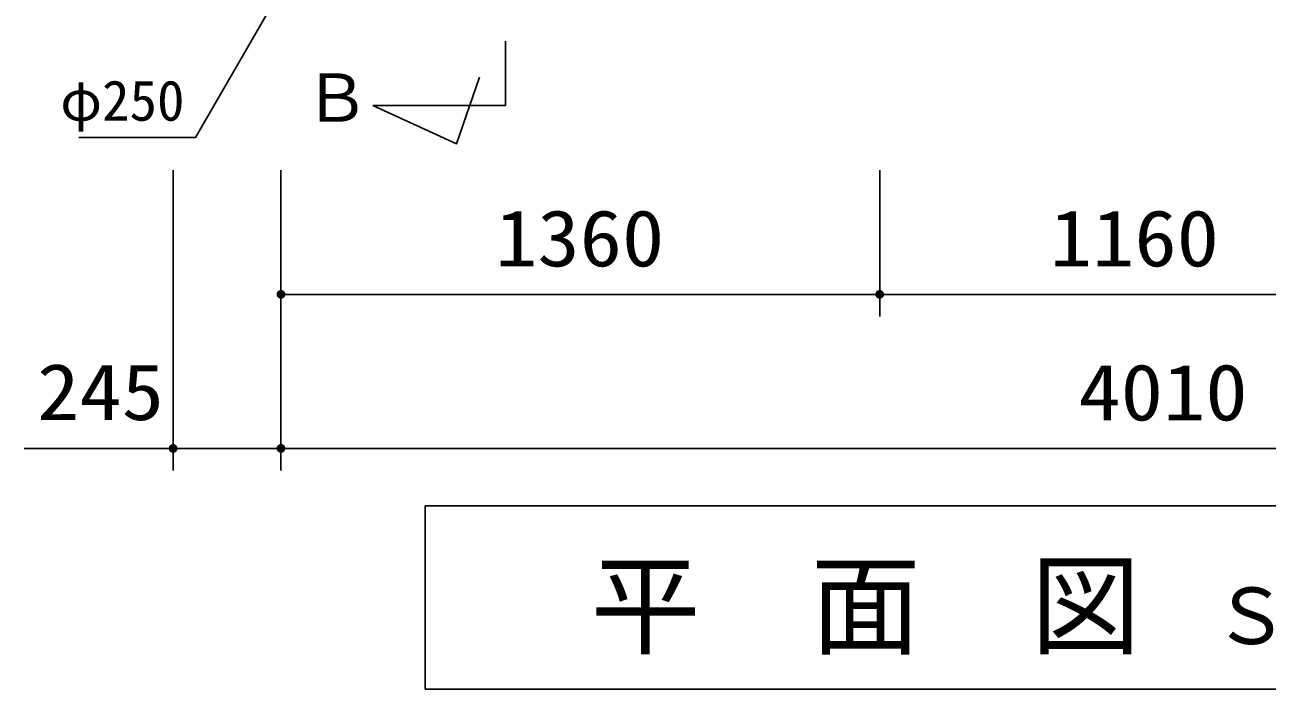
# Model space of a CAD drawing. Units: millimetres, scale not verified. Extents: x -14850 to 14850, y -10500 to 10500.
# Drawn here: x -10764 to -7942, y -2961 to -1452 of the extents above; entities that cross this region are included whole.
import ezdxf
from ezdxf.enums import TextEntityAlignment as Align

# ---------------------------------------------------------------- set-up
doc = ezdxf.new("R2010")
doc.units = ezdxf.units.MM
doc.header["$LTSCALE"] = 50
for name, color, linetype, lineweight in [('0-1_機器', 5, 'Continuous', 25), ('0-3_水管', 3, 'Continuous', 25), ('0-5_製作', 5, 'Continuous', 25)]:
    doc.layers.add(name, color=color, linetype=linetype, lineweight=lineweight)
doc.styles.add('ＭＳ ゴシック', font='')
doc.styles.get('ＭＳ ゴシック').set_extended_font_data('MS Gothic')

msp = doc.modelspace()

# ---------------------------------------------------------------- linework, layer by layer
at = {"layer": '0-1_機器', "color": 4}
for p, q in [((-10177.33, -1363.53), (-10376.11, -1707.82)), ((-10376.11, -1707.82), (-10641.28, -1707.82))]:
    msp.add_line(p, q, dxfattribs=at)
at = {"layer": '0-1_機器', "color": 3}
for p, q in [((-9672.33, -1489.32), (-9672.33, -1635.69)), ((-9672.33, -1635.69), (-9973.83, -1635.69))]:
    msp.add_line(p, q, dxfattribs=at)
msp.add_lwpolyline([(-9973.83, -1635.69), (-9783.5, -1722.2), (-9731.6, -1570.8)], dxfattribs=at)
at = {"layer": '0-3_水管'}
for p, q in [((-9854.68, -2544.62), (-9854.68, -2961.29)), ((-9854.68, -2544.62), (-6521.35, -2544.62)), ((-9854.68, -2961.29), (-6521.35, -2961.29))]:
    msp.add_line(p, q, dxfattribs=at)
at = {"layer": '0-5_製作', "color": 2}
for p, q in [((-10427.33, -2464.35), (-10427.33, -1782.05)), ((-10182.33, -2114.35), (-10182.33, -1782.05)), ((-10182.33, -2464.35), (-10182.33, -1782.05)), ((-8822.33, -2114.35), (-8822.33, -1782.05)), ((-10182.33, -2064.35), (-8822.33, -2064.35)), ((-10182.33, -2464.35), (-10182.33, -2064.35)), ((-8822.33, -2064.35), (-7662.33, -2064.35)), ((-10427.33, -2414.35), (-10765.87, -2414.35)), ((-10182.33, -2414.35), (-10427.33, -2414.35)), ((-10182.33, -2414.35), (-6172.33, -2414.35))]:
    msp.add_line(p, q, dxfattribs=at)
at = {"layer": '0-5_製作'}
for points in [[(-10190.78, -2058.99), (-10182.33, -2064.35), (-10191.38, -2060.09)], [(-10190.04, -2057.97), (-10182.33, -2064.35), (-10190.78, -2058.99)], [(-10189.18, -2057.06), (-10182.33, -2064.35), (-10190.04, -2057.97)], [(-10188.21, -2056.26), (-10182.33, -2064.35), (-10189.18, -2057.06)], [(-10187.15, -2055.58), (-10182.33, -2064.35), (-10188.21, -2056.26)], [(-10186.02, -2055.05), (-10182.33, -2064.35), (-10187.15, -2055.58)], [(-10184.82, -2054.66), (-10182.33, -2064.35), (-10186.02, -2055.05)], [(-10183.59, -2054.42), (-10182.33, -2064.35), (-10184.82, -2054.66)], [(-10183.59, -2054.42), (-10182.33, -2054.35), (-10182.33, -2064.35)], [(-10182.33, -2054.35), (-10172.33, -2064.35), (-10182.33, -2064.35)], [(-10181.71, -2054.36), (-10172.33, -2064.35), (-10182.33, -2054.35)], [(-10180.46, -2054.52), (-10172.33, -2064.35), (-10181.71, -2054.36)], [(-10179.24, -2054.83), (-10172.33, -2064.35), (-10180.46, -2054.52)], [(-10178.08, -2055.3), (-10172.33, -2064.35), (-10179.24, -2054.83)], [(-10176.98, -2055.9), (-10172.33, -2064.35), (-10178.08, -2055.3)], [(-10175.96, -2056.64), (-10172.33, -2064.35), (-10176.98, -2055.9)], [(-10175.04, -2057.5), (-10172.33, -2064.35), (-10175.96, -2056.64)], [(-10174.24, -2058.47), (-10172.33, -2064.35), (-10175.04, -2057.5)], [(-10173.57, -2059.53), (-10172.33, -2064.35), (-10174.24, -2058.47)], [(-10173.04, -2060.66), (-10172.33, -2064.35), (-10173.57, -2059.53)], [(-8830.78, -2058.99), (-8822.33, -2064.35), (-8831.38, -2060.09)], [(-8830.04, -2057.97), (-8822.33, -2064.35), (-8830.78, -2058.99)], [(-8829.18, -2057.06), (-8822.33, -2064.35), (-8830.04, -2057.97)], [(-8828.21, -2056.26), (-8822.33, -2064.35), (-8829.18, -2057.06)], [(-8827.15, -2055.58), (-8822.33, -2064.35), (-8828.21, -2056.26)], [(-8826.02, -2055.05), (-8822.33, -2064.35), (-8827.15, -2055.58)], [(-8824.82, -2054.66), (-8822.33, -2064.35), (-8826.02, -2055.05)], [(-8823.59, -2054.42), (-8822.33, -2064.35), (-8824.82, -2054.66)], [(-8823.59, -2054.42), (-8822.33, -2054.35), (-8822.33, -2064.35)], [(-8822.33, -2054.35), (-8812.33, -2064.35), (-8822.33, -2064.35)], [(-8821.71, -2054.36), (-8812.33, -2064.35), (-8822.33, -2054.35)], [(-8820.46, -2054.52), (-8812.33, -2064.35), (-8821.71, -2054.36)], [(-8819.24, -2054.83), (-8812.33, -2064.35), (-8820.46, -2054.52)], [(-8818.08, -2055.3), (-8812.33, -2064.35), (-8819.24, -2054.83)], [(-8816.98, -2055.9), (-8812.33, -2064.35), (-8818.08, -2055.3)], [(-8815.96, -2056.64), (-8812.33, -2064.35), (-8816.98, -2055.9)], [(-8815.04, -2057.5), (-8812.33, -2064.35), (-8815.96, -2056.64)], [(-8814.24, -2058.47), (-8812.33, -2064.35), (-8815.04, -2057.5)], [(-8813.57, -2059.53), (-8812.33, -2064.35), (-8814.24, -2058.47)], [(-8813.04, -2060.66), (-8812.33, -2064.35), (-8813.57, -2059.53)], [(-10192.31, -2063.72), (-10182.33, -2064.35), (-10192.33, -2064.35)], [(-10192.33, -2064.35), (-10191.63, -2068.03), (-10192.26, -2065.6)], [(-10192.33, -2064.35), (-10191.1, -2069.16), (-10191.63, -2068.03)], [(-10182.33, -2064.35), (-10191.1, -2069.16), (-10192.33, -2064.35)], [(-10192.16, -2062.47), (-10182.33, -2064.35), (-10192.31, -2063.72)], [(-10192.26, -2065.6), (-10191.63, -2068.03), (-10192.02, -2066.83)], [(-10191.84, -2061.26), (-10182.33, -2064.35), (-10192.16, -2062.47)], [(-10191.38, -2060.09), (-10182.33, -2064.35), (-10191.84, -2061.26)], [(-10182.33, -2064.35), (-10190.42, -2070.22), (-10191.1, -2069.16)], [(-10182.33, -2064.35), (-10189.62, -2071.19), (-10190.42, -2070.22)], [(-10182.33, -2064.35), (-10188.71, -2072.05), (-10189.62, -2071.19)], [(-10182.33, -2064.35), (-10187.69, -2072.79), (-10188.71, -2072.05)], [(-10182.33, -2064.35), (-10186.59, -2073.39), (-10187.69, -2072.79)], [(-10182.33, -2064.35), (-10185.42, -2073.86), (-10186.59, -2073.39)], [(-10182.33, -2064.35), (-10184.21, -2074.17), (-10185.42, -2073.86)], [(-10182.33, -2064.35), (-10182.96, -2074.33), (-10184.21, -2074.17)], [(-10182.33, -2064.35), (-10182.33, -2074.35), (-10182.96, -2074.33)], [(-10182.33, -2064.35), (-10181.08, -2074.27), (-10182.33, -2074.35)], [(-10182.33, -2064.35), (-10179.85, -2074.03), (-10181.08, -2074.27)], [(-10172.33, -2064.35), (-10179.85, -2074.03), (-10182.33, -2064.35)], [(-10172.33, -2064.35), (-10178.65, -2073.64), (-10179.85, -2074.03)], [(-10172.33, -2064.35), (-10177.52, -2073.11), (-10178.65, -2073.64)], [(-10172.33, -2064.35), (-10176.46, -2072.44), (-10177.52, -2073.11)], [(-10172.33, -2064.35), (-10175.49, -2071.63), (-10176.46, -2072.44)], [(-10172.33, -2064.35), (-10174.63, -2070.72), (-10175.49, -2071.63)], [(-10172.33, -2064.35), (-10173.89, -2069.7), (-10174.63, -2070.72)], [(-10172.33, -2064.35), (-10173.29, -2068.6), (-10173.89, -2069.7)], [(-10172.33, -2064.35), (-10172.82, -2067.44), (-10173.29, -2068.6)], [(-10173.04, -2060.66), (-10172.41, -2063.09), (-10172.33, -2064.35)], [(-10172.65, -2061.86), (-10172.41, -2063.09), (-10173.04, -2060.66)], [(-10172.33, -2064.35), (-10172.51, -2066.22), (-10172.82, -2067.44)], [(-10172.33, -2064.35), (-10172.35, -2064.97), (-10172.51, -2066.22)], [(-8832.31, -2063.72), (-8822.33, -2064.35), (-8832.33, -2064.35)], [(-8832.33, -2064.35), (-8831.63, -2068.03), (-8832.26, -2065.6)], [(-8832.33, -2064.35), (-8831.1, -2069.16), (-8831.63, -2068.03)], [(-8822.33, -2064.35), (-8831.1, -2069.16), (-8832.33, -2064.35)], [(-8832.16, -2062.47), (-8822.33, -2064.35), (-8832.31, -2063.72)], [(-8832.26, -2065.6), (-8831.63, -2068.03), (-8832.02, -2066.83)], [(-8831.84, -2061.26), (-8822.33, -2064.35), (-8832.16, -2062.47)], [(-8831.38, -2060.09), (-8822.33, -2064.35), (-8831.84, -2061.26)], [(-8822.33, -2064.35), (-8830.42, -2070.22), (-8831.1, -2069.16)], [(-8822.33, -2064.35), (-8829.62, -2071.19), (-8830.42, -2070.22)], [(-8822.33, -2064.35), (-8828.71, -2072.05), (-8829.62, -2071.19)], [(-8822.33, -2064.35), (-8827.69, -2072.79), (-8828.71, -2072.05)], [(-8822.33, -2064.35), (-8826.59, -2073.39), (-8827.69, -2072.79)], [(-8822.33, -2064.35), (-8825.42, -2073.86), (-8826.59, -2073.39)], [(-8822.33, -2064.35), (-8824.21, -2074.17), (-8825.42, -2073.86)], [(-8822.33, -2064.35), (-8822.96, -2074.33), (-8824.21, -2074.17)], [(-8822.33, -2064.35), (-8822.33, -2074.35), (-8822.96, -2074.33)], [(-8822.33, -2064.35), (-8821.08, -2074.27), (-8822.33, -2074.35)], [(-8822.33, -2064.35), (-8819.85, -2074.03), (-8821.08, -2074.27)], [(-8812.33, -2064.35), (-8819.85, -2074.03), (-8822.33, -2064.35)], [(-8812.33, -2064.35), (-8818.65, -2073.64), (-8819.85, -2074.03)], [(-8812.33, -2064.35), (-8817.52, -2073.11), (-8818.65, -2073.64)], [(-8812.33, -2064.35), (-8816.46, -2072.44), (-8817.52, -2073.11)], [(-8812.33, -2064.35), (-8815.49, -2071.63), (-8816.46, -2072.44)], [(-8812.33, -2064.35), (-8814.63, -2070.72), (-8815.49, -2071.63)], [(-8812.33, -2064.35), (-8813.89, -2069.7), (-8814.63, -2070.72)], [(-8812.33, -2064.35), (-8813.29, -2068.6), (-8813.89, -2069.7)], [(-8812.33, -2064.35), (-8812.82, -2067.44), (-8813.29, -2068.6)], [(-8813.04, -2060.66), (-8812.41, -2063.09), (-8812.33, -2064.35)], [(-8812.65, -2061.86), (-8812.41, -2063.09), (-8813.04, -2060.66)], [(-8812.33, -2064.35), (-8812.51, -2066.22), (-8812.82, -2067.44)], [(-8812.33, -2064.35), (-8812.35, -2064.97), (-8812.51, -2066.22)], [(-10437.31, -2413.72), (-10427.33, -2414.35), (-10437.33, -2414.35)], [(-10437.33, -2414.35), (-10436.63, -2418.03), (-10437.26, -2415.6)], [(-10437.33, -2414.35), (-10436.1, -2419.16), (-10436.63, -2418.03)], [(-10427.33, -2414.35), (-10436.1, -2419.16), (-10437.33, -2414.35)], [(-10437.16, -2412.47), (-10427.33, -2414.35), (-10437.31, -2413.72)], [(-10437.26, -2415.6), (-10436.63, -2418.03), (-10437.02, -2416.83)], [(-10436.84, -2411.26), (-10427.33, -2414.35), (-10437.16, -2412.47)], [(-10436.38, -2410.09), (-10427.33, -2414.35), (-10436.84, -2411.26)], [(-10435.78, -2408.99), (-10427.33, -2414.35), (-10436.38, -2410.09)], [(-10427.33, -2414.35), (-10435.42, -2420.22), (-10436.1, -2419.16)], [(-10435.04, -2407.97), (-10427.33, -2414.35), (-10435.78, -2408.99)], [(-10427.33, -2414.35), (-10434.62, -2421.19), (-10435.42, -2420.22)], [(-10434.18, -2407.06), (-10427.33, -2414.35), (-10435.04, -2407.97)], [(-10427.33, -2414.35), (-10433.71, -2422.05), (-10434.62, -2421.19)], [(-10433.21, -2406.26), (-10427.33, -2414.35), (-10434.18, -2407.06)], [(-10427.33, -2414.35), (-10432.69, -2422.79), (-10433.71, -2422.05)], [(-10432.15, -2405.58), (-10427.33, -2414.35), (-10433.21, -2406.26)], [(-10427.33, -2414.35), (-10431.59, -2423.39), (-10432.69, -2422.79)], [(-10431.02, -2405.05), (-10427.33, -2414.35), (-10432.15, -2405.58)], [(-10427.33, -2414.35), (-10430.42, -2423.86), (-10431.59, -2423.39)], [(-10429.82, -2404.66), (-10427.33, -2414.35), (-10431.02, -2405.05)], [(-10427.33, -2414.35), (-10429.21, -2424.17), (-10430.42, -2423.86)], [(-10428.59, -2404.42), (-10427.33, -2414.35), (-10429.82, -2404.66)], [(-10427.33, -2414.35), (-10427.96, -2424.33), (-10429.21, -2424.17)], [(-10428.59, -2404.42), (-10427.33, -2404.35), (-10427.33, -2414.35)], [(-10427.33, -2414.35), (-10427.33, -2424.35), (-10427.96, -2424.33)], [(-10427.33, -2404.35), (-10417.33, -2414.35), (-10427.33, -2414.35)], [(-10426.71, -2404.36), (-10417.33, -2414.35), (-10427.33, -2404.35)], [(-10427.33, -2414.35), (-10426.08, -2424.27), (-10427.33, -2424.35)], [(-10427.33, -2414.35), (-10424.85, -2424.03), (-10426.08, -2424.27)], [(-10417.33, -2414.35), (-10424.85, -2424.03), (-10427.33, -2414.35)], [(-10425.46, -2404.52), (-10417.33, -2414.35), (-10426.71, -2404.36)], [(-10424.24, -2404.83), (-10417.33, -2414.35), (-10425.46, -2404.52)], [(-10417.33, -2414.35), (-10423.65, -2423.64), (-10424.85, -2424.03)], [(-10423.08, -2405.3), (-10417.33, -2414.35), (-10424.24, -2404.83)], [(-10417.33, -2414.35), (-10422.52, -2423.11), (-10423.65, -2423.64)], [(-10421.98, -2405.9), (-10417.33, -2414.35), (-10423.08, -2405.3)], [(-10417.33, -2414.35), (-10421.46, -2422.44), (-10422.52, -2423.11)], [(-10420.96, -2406.64), (-10417.33, -2414.35), (-10421.98, -2405.9)], [(-10417.33, -2414.35), (-10420.49, -2421.63), (-10421.46, -2422.44)], [(-10420.04, -2407.5), (-10417.33, -2414.35), (-10420.96, -2406.64)], [(-10417.33, -2414.35), (-10419.63, -2420.72), (-10420.49, -2421.63)], [(-10419.24, -2408.47), (-10417.33, -2414.35), (-10420.04, -2407.5)], [(-10417.33, -2414.35), (-10418.89, -2419.7), (-10419.63, -2420.72)], [(-10418.57, -2409.53), (-10417.33, -2414.35), (-10419.24, -2408.47)], [(-10417.33, -2414.35), (-10418.29, -2418.6), (-10418.89, -2419.7)], [(-10418.04, -2410.66), (-10417.33, -2414.35), (-10418.57, -2409.53)], [(-10417.33, -2414.35), (-10417.82, -2417.44), (-10418.29, -2418.6)], [(-10418.04, -2410.66), (-10417.41, -2413.09), (-10417.33, -2414.35)], [(-10417.65, -2411.86), (-10417.41, -2413.09), (-10418.04, -2410.66)], [(-10417.33, -2414.35), (-10417.51, -2416.22), (-10417.82, -2417.44)], [(-10417.33, -2414.35), (-10417.35, -2414.97), (-10417.51, -2416.22)], [(-10192.31, -2413.72), (-10182.33, -2414.35), (-10192.33, -2414.35)], [(-10192.31, -2413.72), (-10182.33, -2414.35), (-10192.33, -2414.35)], [(-10192.33, -2414.35), (-10191.63, -2418.03), (-10192.26, -2415.6)], [(-10192.33, -2414.35), (-10191.1, -2419.16), (-10191.63, -2418.03)], [(-10182.33, -2414.35), (-10191.1, -2419.16), (-10192.33, -2414.35)], [(-10192.33, -2414.35), (-10191.63, -2418.03), (-10192.26, -2415.6)], [(-10192.33, -2414.35), (-10191.1, -2419.16), (-10191.63, -2418.03)], [(-10182.33, -2414.35), (-10191.1, -2419.16), (-10192.33, -2414.35)], [(-10192.16, -2412.47), (-10182.33, -2414.35), (-10192.31, -2413.72)], [(-10192.16, -2412.47), (-10182.33, -2414.35), (-10192.31, -2413.72)], [(-10192.26, -2415.6), (-10191.63, -2418.03), (-10192.02, -2416.83)], [(-10192.26, -2415.6), (-10191.63, -2418.03), (-10192.02, -2416.83)], [(-10191.84, -2411.26), (-10182.33, -2414.35), (-10192.16, -2412.47)], [(-10191.84, -2411.26), (-10182.33, -2414.35), (-10192.16, -2412.47)], [(-10191.38, -2410.09), (-10182.33, -2414.35), (-10191.84, -2411.26)], [(-10191.38, -2410.09), (-10182.33, -2414.35), (-10191.84, -2411.26)], [(-10190.78, -2408.99), (-10182.33, -2414.35), (-10191.38, -2410.09)], [(-10190.78, -2408.99), (-10182.33, -2414.35), (-10191.38, -2410.09)], [(-10182.33, -2414.35), (-10190.42, -2420.22), (-10191.1, -2419.16)], [(-10182.33, -2414.35), (-10190.42, -2420.22), (-10191.1, -2419.16)], [(-10190.04, -2407.97), (-10182.33, -2414.35), (-10190.78, -2408.99)], [(-10190.04, -2407.97), (-10182.33, -2414.35), (-10190.78, -2408.99)], [(-10182.33, -2414.35), (-10189.62, -2421.19), (-10190.42, -2420.22)], [(-10182.33, -2414.35), (-10189.62, -2421.19), (-10190.42, -2420.22)], [(-10189.18, -2407.06), (-10182.33, -2414.35), (-10190.04, -2407.97)], [(-10189.18, -2407.06), (-10182.33, -2414.35), (-10190.04, -2407.97)], [(-10182.33, -2414.35), (-10188.71, -2422.05), (-10189.62, -2421.19)], [(-10182.33, -2414.35), (-10188.71, -2422.05), (-10189.62, -2421.19)], [(-10188.21, -2406.26), (-10182.33, -2414.35), (-10189.18, -2407.06)], [(-10188.21, -2406.26), (-10182.33, -2414.35), (-10189.18, -2407.06)], [(-10182.33, -2414.35), (-10187.69, -2422.79), (-10188.71, -2422.05)], [(-10182.33, -2414.35), (-10187.69, -2422.79), (-10188.71, -2422.05)], [(-10187.15, -2405.58), (-10182.33, -2414.35), (-10188.21, -2406.26)], [(-10187.15, -2405.58), (-10182.33, -2414.35), (-10188.21, -2406.26)], [(-10182.33, -2414.35), (-10186.59, -2423.39), (-10187.69, -2422.79)], [(-10182.33, -2414.35), (-10186.59, -2423.39), (-10187.69, -2422.79)], [(-10186.02, -2405.05), (-10182.33, -2414.35), (-10187.15, -2405.58)], [(-10186.02, -2405.05), (-10182.33, -2414.35), (-10187.15, -2405.58)], [(-10182.33, -2414.35), (-10185.42, -2423.86), (-10186.59, -2423.39)], [(-10182.33, -2414.35), (-10185.42, -2423.86), (-10186.59, -2423.39)], [(-10184.82, -2404.66), (-10182.33, -2414.35), (-10186.02, -2405.05)], [(-10184.82, -2404.66), (-10182.33, -2414.35), (-10186.02, -2405.05)], [(-10182.33, -2414.35), (-10184.21, -2424.17), (-10185.42, -2423.86)], [(-10182.33, -2414.35), (-10184.21, -2424.17), (-10185.42, -2423.86)], [(-10183.59, -2404.42), (-10182.33, -2414.35), (-10184.82, -2404.66)], [(-10183.59, -2404.42), (-10182.33, -2414.35), (-10184.82, -2404.66)], [(-10182.33, -2414.35), (-10182.96, -2424.33), (-10184.21, -2424.17)], [(-10182.33, -2414.35), (-10182.96, -2424.33), (-10184.21, -2424.17)], [(-10183.59, -2404.42), (-10182.33, -2404.35), (-10182.33, -2414.35)], [(-10183.59, -2404.42), (-10182.33, -2404.35), (-10182.33, -2414.35)], [(-10182.33, -2414.35), (-10182.33, -2424.35), (-10182.96, -2424.33)], [(-10182.33, -2414.35), (-10182.33, -2424.35), (-10182.96, -2424.33)], [(-10182.33, -2404.35), (-10172.33, -2414.35), (-10182.33, -2414.35)], [(-10181.71, -2404.36), (-10172.33, -2414.35), (-10182.33, -2404.35)], [(-10182.33, -2404.35), (-10172.33, -2414.35), (-10182.33, -2414.35)], [(-10181.71, -2404.36), (-10172.33, -2414.35), (-10182.33, -2404.35)], [(-10182.33, -2414.35), (-10181.08, -2424.27), (-10182.33, -2424.35)], [(-10182.33, -2414.35), (-10179.85, -2424.03), (-10181.08, -2424.27)], [(-10172.33, -2414.35), (-10179.85, -2424.03), (-10182.33, -2414.35)], [(-10182.33, -2414.35), (-10181.08, -2424.27), (-10182.33, -2424.35)], [(-10182.33, -2414.35), (-10179.85, -2424.03), (-10181.08, -2424.27)], [(-10172.33, -2414.35), (-10179.85, -2424.03), (-10182.33, -2414.35)], [(-10180.46, -2404.52), (-10172.33, -2414.35), (-10181.71, -2404.36)], [(-10180.46, -2404.52), (-10172.33, -2414.35), (-10181.71, -2404.36)], [(-10179.24, -2404.83), (-10172.33, -2414.35), (-10180.46, -2404.52)], [(-10179.24, -2404.83), (-10172.33, -2414.35), (-10180.46, -2404.52)], [(-10172.33, -2414.35), (-10178.65, -2423.64), (-10179.85, -2424.03)], [(-10172.33, -2414.35), (-10178.65, -2423.64), (-10179.85, -2424.03)], [(-10178.08, -2405.3), (-10172.33, -2414.35), (-10179.24, -2404.83)], [(-10178.08, -2405.3), (-10172.33, -2414.35), (-10179.24, -2404.83)], [(-10172.33, -2414.35), (-10177.52, -2423.11), (-10178.65, -2423.64)], [(-10172.33, -2414.35), (-10177.52, -2423.11), (-10178.65, -2423.64)], [(-10176.98, -2405.9), (-10172.33, -2414.35), (-10178.08, -2405.3)], [(-10176.98, -2405.9), (-10172.33, -2414.35), (-10178.08, -2405.3)], [(-10172.33, -2414.35), (-10176.46, -2422.44), (-10177.52, -2423.11)], [(-10172.33, -2414.35), (-10176.46, -2422.44), (-10177.52, -2423.11)], [(-10175.96, -2406.64), (-10172.33, -2414.35), (-10176.98, -2405.9)], [(-10175.96, -2406.64), (-10172.33, -2414.35), (-10176.98, -2405.9)], [(-10172.33, -2414.35), (-10175.49, -2421.63), (-10176.46, -2422.44)], [(-10172.33, -2414.35), (-10175.49, -2421.63), (-10176.46, -2422.44)], [(-10175.04, -2407.5), (-10172.33, -2414.35), (-10175.96, -2406.64)], [(-10175.04, -2407.5), (-10172.33, -2414.35), (-10175.96, -2406.64)], [(-10172.33, -2414.35), (-10174.63, -2420.72), (-10175.49, -2421.63)], [(-10172.33, -2414.35), (-10174.63, -2420.72), (-10175.49, -2421.63)], [(-10174.24, -2408.47), (-10172.33, -2414.35), (-10175.04, -2407.5)], [(-10174.24, -2408.47), (-10172.33, -2414.35), (-10175.04, -2407.5)], [(-10172.33, -2414.35), (-10173.89, -2419.7), (-10174.63, -2420.72)], [(-10172.33, -2414.35), (-10173.89, -2419.7), (-10174.63, -2420.72)], [(-10173.57, -2409.53), (-10172.33, -2414.35), (-10174.24, -2408.47)], [(-10173.57, -2409.53), (-10172.33, -2414.35), (-10174.24, -2408.47)], [(-10172.33, -2414.35), (-10173.29, -2418.6), (-10173.89, -2419.7)], [(-10172.33, -2414.35), (-10173.29, -2418.6), (-10173.89, -2419.7)], [(-10173.04, -2410.66), (-10172.33, -2414.35), (-10173.57, -2409.53)], [(-10173.04, -2410.66), (-10172.33, -2414.35), (-10173.57, -2409.53)], [(-10172.33, -2414.35), (-10172.82, -2417.44), (-10173.29, -2418.6)], [(-10172.33, -2414.35), (-10172.82, -2417.44), (-10173.29, -2418.6)], [(-10173.04, -2410.66), (-10172.41, -2413.09), (-10172.33, -2414.35)], [(-10172.65, -2411.86), (-10172.41, -2413.09), (-10173.04, -2410.66)], [(-10173.04, -2410.66), (-10172.41, -2413.09), (-10172.33, -2414.35)], [(-10172.65, -2411.86), (-10172.41, -2413.09), (-10173.04, -2410.66)], [(-10172.33, -2414.35), (-10172.51, -2416.22), (-10172.82, -2417.44)], [(-10172.33, -2414.35), (-10172.51, -2416.22), (-10172.82, -2417.44)], [(-10172.33, -2414.35), (-10172.35, -2414.97), (-10172.51, -2416.22)], [(-10172.33, -2414.35), (-10172.35, -2414.97), (-10172.51, -2416.22)]]:
    msp.add_solid(points, dxfattribs=at)

# ---------------------------------------------------------------- texts
at = {"layer": '0-1_機器', "color": 4, "style": 'ＭＳ ゴシック'}
for s, height, p in [('φ250', 91.79, (-10683.65, -1697.43)), ('Ｂ', 110, (-10130.77, -1705.41))]:
    msp.add_text(s, height=height, dxfattribs=at).set_placement(p, align=Align.BOTTOM_LEFT)
at = {"layer": '0-3_水管', "color": 4, "style": 'ＭＳ ゴシック'}
for s, height, p in [('平\u3000面\u3000図', 183.3, (-9479.39, -2917.57)), ('Ｓ＝１／５０', 128.4, (-8066.79, -2897.29))]:
    msp.add_text(s, height=height, dxfattribs=at).set_placement(p, align=Align.BOTTOM_LEFT)
at = {"layer": '0-5_製作', "color": 4, "style": 'ＭＳ ゴシック', "width": 1.1}
for s, p in [('1360', (-9696.08, -2039.35)), ('1160', (-8436.08, -2039.35)), ('245', (-10736.23, -2388.51)), ('4010', (-8371.08, -2389.35))]:
    msp.add_text(s, height=128.4, dxfattribs=at).set_placement(p, align=Align.BOTTOM_LEFT)

doc.saveas('drawing.dxf')
